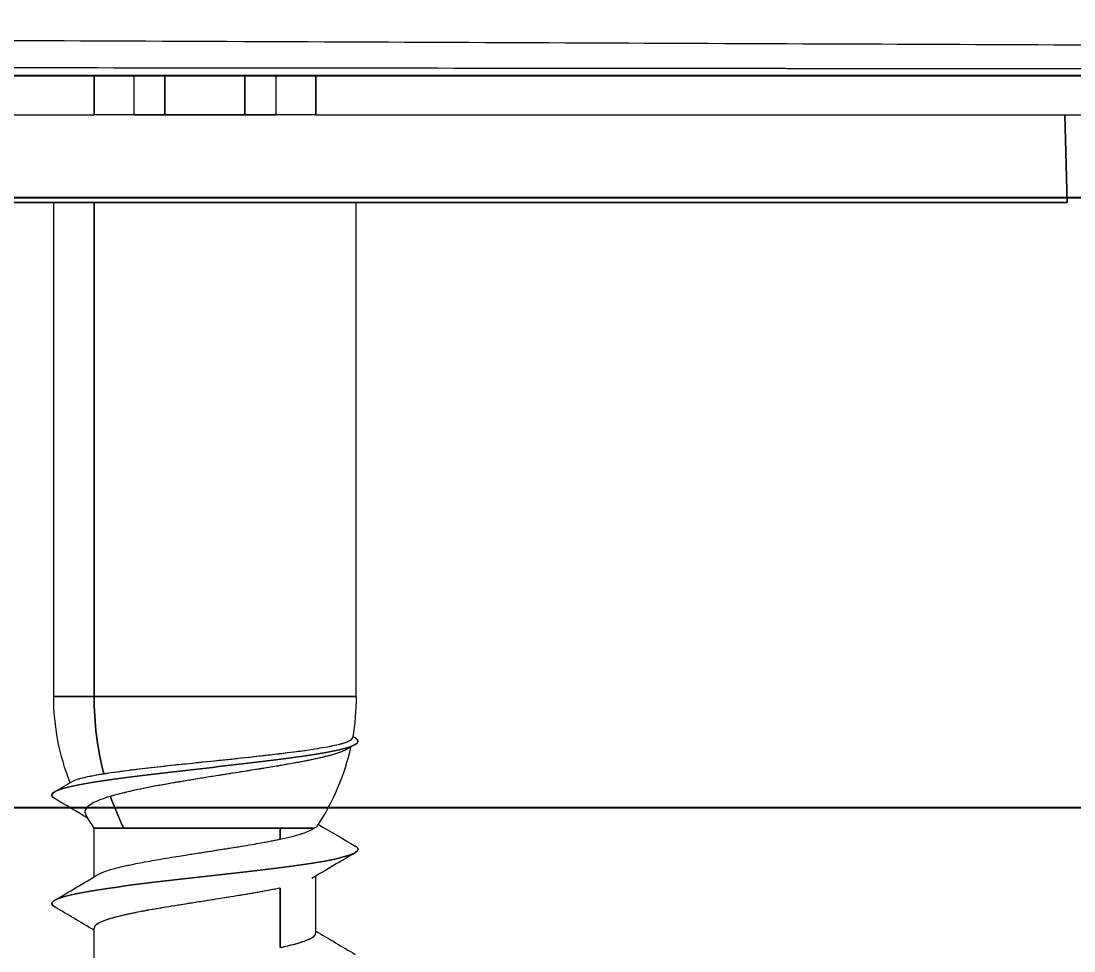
# Model space of a CAD drawing. Header units: inches. Extents: x -456 to 658, y -232 to 0.
# Drawn here: x -402.55 to -394.16, y -155.68 to -148.27 of the extents above; entities that cross this region are included whole.
import ezdxf
from ezdxf import colors
from ezdxf.entities.mleader import LeaderData, LeaderLine
from ezdxf.math import Vec2, Vec3

# ---------------------------------------------------------------- set-up
doc = ezdxf.new("R2010")
doc.units = ezdxf.units.IN
doc.header["$MEASUREMENT"] = 0
doc.styles.add('Tahoma', font='tahoma.ttf')

# ---------------------------------------------------------------- blocks, each defined once
blk = doc.blocks.new('FM-FF2-001--KIT_SIDE')
at = {"color": 0, "linetype": 'Continuous', "lineweight": 0, "extrusion": (-1, 6.12323e-17, 0)}
for p, q in [((-2.5, 0.04), (-0.1136, 0.04)), ((-0.1136, 0.04), (-2.5, 0.04)), ((-0.0726, 0.04), (-0.1136, 0.04)), ((-0.1136, 0), (-0.1136, 0.04)), ((-0.1136, 0.04), (-0.0726, 0.04)), ((-0.1136, 0.04), (-0.1136, 0)), ((-0.0726, 0.04), (-0.041, 0.04)), ((-0.0726, 0), (-0.0726, 0.04)), ((-0.0726, 0.04), (-0.041, 0.04)), ((-0.0726, 0), (-0.0726, 0.04)), ((-0.041, 0.04), (0.041, 0.04)), ((-0.041, 0), (-0.041, 0.04)), ((-0.041, 0.04), (0.041, 0.04)), ((-0.041, 0.04), (-0.041, 0)), ((0.041, 0.04), (0.0726, 0.04)), ((0.041, 0.04), (0.041, 0)), ((0.041, 0), (0.041, 0.04)), ((0.041, 0.04), (0.0726, 0.04)), ((0.1136, 0.04), (0.0726, 0.04)), ((0.0726, 0.04), (0.0726, 0)), ((0.0726, 0.04), (0.1136, 0.04)), ((0.0726, 0.04), (0.0726, 0)), ((0.99, 0.04), (0.1136, 0.04)), ((0.1136, 0.04), (0.1136, 0)), ((0.1136, 0.04), (0.99, 0.04)), ((0.1136, 0), (0.1136, 0.04)), ((-0.0726, 0), (-0.1136, 0)), ((-0.0726, 0), (-0.1136, 0)), ((0.041, 0), (-0.041, 0)), ((0.8839, -0.09), (0.8815, 0)), ((-2.5, 0), (-0.1136, 0)), ((-2.5, 0), (-0.1136, 0)), ((-0.041, 0), (-0.0726, 0)), ((-0.0726, 0), (-0.041, 0)), ((-0.041, 0), (0.041, 0)), ((0.0726, 0), (0.041, 0)), ((0.041, 0), (0.0726, 0)), ((0.1136, 0), (0.0726, 0)), ((0.1136, 0), (0.0726, 0)), ((0.1136, 0), (7.25, 0)), ((0.1136, 0), (7.25, 0)), ((0.8815, 0), (0.8839, -0.09)), ((-0.8839, -0.09), (0.8839, -0.09)), ((0.8839, -0.09), (-0.8839, -0.09)), ((-0.155, -0.5962), (-0.155, -0.09)), ((-0.1136, -0.5962), (-0.1136, -0.09)), ((-0.1136, -0.09), (-0.1136, -0.5962)), ((0.155, -0.5962), (0.155, -0.09)), ((-0.1136, -0.5962), (-0.155, -0.5962)), ((-0.155, -0.5962), (-0.1136, -0.5962)), ((-0.1136, -0.5962), (0.155, -0.5962)), ((0.155, -0.5962), (-0.1136, -0.5962)), ((-0.1135, -0.7312), (0.0772, -0.7312)), ((-0.1135, -0.781), (-0.1135, -0.7312)), ((-0.0832, -0.7312), (-0.1135, -0.7312)), ((0.1115, -0.7312), (-0.0832, -0.7312)), ((0.0772, -0.7424), (0.0772, -0.7312)), ((0.0772, -0.7312), (0.0772, -0.7424)), ((0.0772, -0.7312), (0.1115, -0.7312)), ((0.1135, -0.8389), (0.1135, -0.7804)), ((0.0772, -0.8534), (0.0772, -0.7926)), ((0.0772, -0.7926), (0.0772, -0.8534)), ((-0.1135, -0.892), (-0.1135, -0.8336))]:
    blk.add_line(p, q, dxfattribs=at)
at = {"color": 0, "linetype": 'Continuous', "lineweight": 0, "extrusion": (0, 0, -1)}
for centre, start, end in [((-0.0853, -0.5962), 338.4106, 0), ((0.0853, -0.5962), 180, 190.1647), ((0.0853, -0.5962), 192.473, 213.4784), ((-0.0853, -0.5962), 325.8244, 329.6676)]:
    blk.add_arc(centre, 0.2403, start, end, dxfattribs=at)
for start_param, end_param in [(-1.906306, -1.570796), (-2.167274, -2.010951)]:
    blk.add_ellipse((0.0626, -0.5962), major_axis=(0, 0.2403), ratio=0.733138, start_param=start_param, end_param=end_param, dxfattribs=at)
at = {"color": 0, "linetype": 'Continuous', "lineweight": 0}
for start_param, end_param in [(-1.570796, -1.235287), (-1.130641, -0.974319)]:
    blk.add_ellipse((0.0626, -0.5962), major_axis=(0, -0.2403), ratio=0.733138, start_param=start_param, end_param=end_param, dxfattribs=at)
for points, knots in [([(6.0215, 0.0504), (5.8193, 0.0512), (5.6047, 0.0521), (5.1514, 0.0539), (4.9127, 0.0549), (4.4116, 0.0569), (4.1492, 0.058), (3.6019, 0.0602), (3.317, 0.0614), (2.7255, 0.0638), (2.419, 0.0651), (1.786, 0.0676), (1.4594, 0.069), (0.7877, 0.0717), (0.4425, 0.0731), (-0.2645, 0.076), (-0.6264, 0.0775), (-0.9958, 0.079)], [0.150767, 0.150767, 0.150767, 0.150767, 0.1680354, 0.1680354, 0.1853038, 0.1853038, 0.2025722, 0.2025722, 0.2198406, 0.2198406, 0.237109, 0.237109, 0.2543774, 0.2543774, 0.2716458, 0.2716458, 0.2889142, 0.2889142, 0.2889142, 0.2889142]), ([(-0.9945, 0.049), (-0.6265, 0.0486), (-0.2646, 0.0483), (0.0902, 0.048), (0.4424, 0.0476), (0.7876, 0.0473), (1.1246, 0.047), (1.4593, 0.0467), (1.7859, 0.0464), (2.1035, 0.0461), (2.4189, 0.0458), (2.7255, 0.0455), (3.0221, 0.0452), (3.3169, 0.0449), (3.6019, 0.0447), (3.8764, 0.0444), (4.1491, 0.0442), (4.4115, 0.0439), (4.6628, 0.0437), (4.9125, 0.0434), (5.1513, 0.0432), (5.3787, 0.043), (5.6046, 0.0428), (5.8192, 0.0426), (6.022, 0.0424)], [0, 0, 0, 0, 0.0228139, 0.0228139, 0.0228139, 0.0454699, 0.0454699, 0.0454699, 0.0679712, 0.0679712, 0.0679712, 0.090321, 0.090321, 0.090321, 0.1125223, 0.1125223, 0.1125223, 0.134578, 0.134578, 0.134578, 0.1564909, 0.1564909, 0.1564909, 0.1782637, 0.1782637, 0.1782637, 0.1782637]), ([(-0.9945, 0.049), (0.1749, 0.0479), (1.3443, 0.0468), (2.5137, 0.0457), (3.0984, 0.0451), (3.6832, 0.0446), (4.2679, 0.044), (4.8526, 0.0435), (5.4373, 0.0429), (6.022, 0.0424)], [0, 0, 0, 0, 0.0891319, 0.0891319, 0.0891319, 0.1336978, 0.1336978, 0.1336978, 0.1782637, 0.1782637, 0.1782637, 0.1782637]), ([(-0.154, -0.7009), (-0.1573, -0.6989), (-0.1579, -0.697), (-0.1512, -0.6914), (-0.1364, -0.6877), (-0.0912, -0.6803), (-0.061, -0.6767), (0.0033, -0.6693), (0.0374, -0.6656), (0.0966, -0.6582), (0.1217, -0.6545), (0.1533, -0.6472), (0.1598, -0.6435), (0.1554, -0.6394), (0.1548, -0.639), (0.1541, -0.6386)], [0.9754835, 0.9754835, 0.9754835, 0.9754835, 0.97744693, 0.97744693, 0.98120578, 0.98120578, 0.98496462, 0.98496462, 0.98872347, 0.98872347, 0.99248231, 0.99248231, 0.99624116, 0.99624116, 0.99665651, 0.99665651, 0.99665651, 0.99665651]), ([(0.1541, -0.6386), (0.1548, -0.639), (0.1554, -0.6394), (0.1598, -0.6435), (0.1533, -0.6472), (0.1217, -0.6545), (0.0966, -0.6582), (0.0374, -0.6656), (0.0033, -0.6693), (-0.061, -0.6767), (-0.0912, -0.6803), (-0.1364, -0.6877), (-0.1512, -0.6914), (-0.1579, -0.697), (-0.1573, -0.6989), (-0.154, -0.7009)], [-0.99665651, -0.99665651, -0.99665651, -0.99665651, -0.99624116, -0.99624116, -0.99248231, -0.99248231, -0.98872347, -0.98872347, -0.98496462, -0.98496462, -0.98120578, -0.98120578, -0.97744693, -0.97744693, -0.9754835, -0.9754835, -0.9754835, -0.9754835]), ([(-0.1038, -0.6754), (-0.1035, -0.6753), (-0.1031, -0.6752), (-0.1027, -0.6752), (-0.1005, -0.6748), (-0.0976, -0.6744), (-0.0937, -0.6738), (-0.0889, -0.6732), (-0.0851, -0.6727), (-0.0826, -0.6723), (-0.0747, -0.6713), (-0.0663, -0.6703), (-0.0579, -0.6693), (-0.0494, -0.6684), (-0.0403, -0.6673), (-0.0305, -0.6663), (-0.0296, -0.6662), (-0.0283, -0.666), (-0.0266, -0.6659), (-0.024, -0.6656), (-0.0206, -0.6652), (-0.0163, -0.6648), (-0.0082, -0.6639), (-0.0033, -0.6634), (-0.0017, -0.6633), (0.0086, -0.6622), (0.0183, -0.6612), (0.0272, -0.6603), (0.0315, -0.6598), (0.0412, -0.6588), (0.0553, -0.6572), (0.0572, -0.657), (0.0597, -0.6567), (0.0629, -0.6564), (0.0677, -0.6558), (0.074, -0.6551), (0.0813, -0.6542), (0.0907, -0.6531), (0.0983, -0.652), (0.1044, -0.6512), (0.1095, -0.6504), (0.1163, -0.6494), (0.1235, -0.6481), (0.1262, -0.6476), (0.1287, -0.6471), (0.1311, -0.6466), (0.1336, -0.6461), (0.1359, -0.6456), (0.138, -0.645), (0.143, -0.6438), (0.1457, -0.6428), (0.1473, -0.642), (0.1492, -0.6411), (0.1508, -0.6401), (0.1512, -0.6389), (0.1512, -0.6388), (0.1512, -0.6387), (0.1512, -0.6386)], [0, 0, 0, 0, 0.004954, 0.004954, 0.004954, 0.03125, 0.03125, 0.03125, 0.0625, 0.0625, 0.0625, 0.125, 0.125, 0.125, 0.1875, 0.1875, 0.1875, 0.2001248, 0.2001248, 0.2001248, 0.21875, 0.21875, 0.21875, 0.25, 0.25, 0.25, 0.3125, 0.3125, 0.3125, 0.375, 0.375, 0.375, 0.3999377, 0.3999377, 0.3999377, 0.4375, 0.4375, 0.4375, 0.5, 0.5, 0.5, 0.5625, 0.5625, 0.5625, 0.5929762, 0.5929762, 0.5929762, 0.625, 0.625, 0.625, 0.6875, 0.6875, 0.6875, 0.75, 0.75, 0.75, 0.7537128, 0.7537128, 0.7537128, 0.7537128]), ([(0.1235, -0.6481), (0.1288, -0.6471), (0.1338, -0.6461), (0.1381, -0.645), (0.1436, -0.6436), (0.1471, -0.6423), (0.1491, -0.6411), (0.1503, -0.6403), (0.1509, -0.6396), (0.1512, -0.6389)], [0.5633866, 0.5633866, 0.5633866, 0.5633866, 0.625, 0.625, 0.625, 0.7023924, 0.7023924, 0.7023924, 0.7491506, 0.7491506, 0.7491506, 0.7491506]), ([(-0.1038, -0.6754), (-0.0971, -0.6743), (-0.089, -0.6732), (-0.0797, -0.672), (-0.073, -0.6711), (-0.0657, -0.6702), (-0.0586, -0.6694), (-0.0501, -0.6684), (-0.041, -0.6674), (-0.0311, -0.6663), (-0.0211, -0.6653), (-0.0114, -0.6643), (-0.002, -0.6633), (0.0088, -0.6622), (0.0199, -0.661), (0.0295, -0.66), (0.039, -0.659), (0.0498, -0.6578), (0.0619, -0.6565), (0.0753, -0.6549), (0.0861, -0.6536), (0.0952, -0.6524), (0.0984, -0.652), (0.1015, -0.6516), (0.1045, -0.6511)], [0, 0, 0, 0, 0.072901, 0.072901, 0.072901, 0.125, 0.125, 0.125, 0.1875, 0.1875, 0.1875, 0.25, 0.25, 0.25, 0.3214286, 0.3214286, 0.3214286, 0.3928571, 0.3928571, 0.3928571, 0.471468, 0.471468, 0.471468, 0.4996302, 0.4996302, 0.4996302, 0.4996302]), ([(0.1458, -0.6502), (0.1438, -0.6514), (0.1409, -0.6526), (0.1375, -0.6538), (0.1338, -0.6551), (0.1293, -0.6565), (0.1233, -0.6579), (0.1172, -0.6594), (0.1109, -0.6607), (0.1047, -0.662), (0.0993, -0.6631), (0.093, -0.6643), (0.0852, -0.6656), (0.0841, -0.6658), (0.083, -0.666), (0.0816, -0.6663), (0.0719, -0.668), (0.0642, -0.6692), (0.0593, -0.67), (0.0582, -0.6702), (0.0572, -0.6704), (0.0558, -0.6706), (0.0482, -0.6718), (0.039, -0.6733), (0.0286, -0.6749), (0.0182, -0.6765), (0.0087, -0.678), (-0.0008, -0.6795), (-0.0103, -0.6811), (-0.0195, -0.6826), (-0.028, -0.6841), (-0.0364, -0.6855), (-0.0454, -0.6871), (-0.0548, -0.6889), (-0.0682, -0.6914), (-0.0793, -0.6939), (-0.0877, -0.6961), (-0.0911, -0.697), (-0.0942, -0.6978), (-0.0968, -0.6986)], [0.315789, 0.315789, 0.315789, 0.315789, 0.375, 0.375, 0.375, 0.4375, 0.4375, 0.4375, 0.5, 0.5, 0.5, 0.5550015, 0.5550015, 0.5550015, 0.5625, 0.5625, 0.5625, 0.6134033, 0.6134033, 0.6134033, 0.625, 0.625, 0.625, 0.6875, 0.6875, 0.6875, 0.75, 0.75, 0.75, 0.8125, 0.8125, 0.8125, 0.875, 0.875, 0.875, 0.9636086, 0.9636086, 0.9636086, 1, 1, 1, 1]), ([(0.1458, -0.6502), (0.144, -0.6513), (0.1412, -0.6526), (0.137, -0.654), (0.1342, -0.655), (0.1314, -0.6558), (0.129, -0.6564), (0.1265, -0.6571), (0.1244, -0.6577), (0.1229, -0.658), (0.116, -0.6597), (0.1094, -0.661), (0.1043, -0.6621), (0.0978, -0.6633), (0.0903, -0.6647), (0.0819, -0.6662), (0.079, -0.6667), (0.075, -0.6674), (0.0695, -0.6684), (0.0665, -0.6689), (0.0637, -0.6693), (0.0613, -0.6697), (0.0595, -0.67), (0.0579, -0.6703), (0.0564, -0.6705), (0.044, -0.6725), (0.0346, -0.6739), (0.0291, -0.6748), (0.0198, -0.6763), (0.0103, -0.6778), (0.0007, -0.6793), (-0.0033, -0.6799), (-0.008, -0.6807), (-0.0133, -0.6816), (-0.0174, -0.6823), (-0.0215, -0.683), (-0.0255, -0.6836), (-0.026, -0.6837), (-0.0266, -0.6838), (-0.0272, -0.6839), (-0.0317, -0.6847), (-0.0362, -0.6855), (-0.0407, -0.6863), (-0.0444, -0.6869), (-0.0487, -0.6877), (-0.0535, -0.6886), (-0.062, -0.6902), (-0.07, -0.6919), (-0.0772, -0.6935), (-0.0809, -0.6944), (-0.0878, -0.696), (-0.0958, -0.6983), (-0.0962, -0.6984), (-0.0965, -0.6985), (-0.0968, -0.6986)], [0.3150203, 0.3150203, 0.3150203, 0.3150203, 0.375, 0.375, 0.375, 0.4056357, 0.4056357, 0.4056357, 0.4375, 0.4375, 0.4375, 0.5, 0.5, 0.5, 0.5625, 0.5625, 0.5625, 0.59375, 0.59375, 0.59375, 0.6120792, 0.6120792, 0.6120792, 0.625, 0.625, 0.625, 0.6875, 0.6875, 0.6875, 0.75, 0.75, 0.75, 0.78125, 0.78125, 0.78125, 0.8085147, 0.8085147, 0.8085147, 0.8125, 0.8125, 0.8125, 0.84375, 0.84375, 0.84375, 0.875, 0.875, 0.875, 0.9375, 0.9375, 0.9375, 0.9975072, 0.9975072, 0.9975072, 1, 1, 1, 1]), ([(-0.1355, -0.6831), (-0.1351, -0.6829), (-0.1346, -0.6826), (-0.1339, -0.6823), (-0.132, -0.6814), (-0.1295, -0.6807), (-0.1271, -0.68), (-0.1245, -0.6793), (-0.1211, -0.6785), (-0.1169, -0.6777), (-0.1131, -0.6769), (-0.1087, -0.6761), (-0.1038, -0.6754)], [0.8276654, 0.8276654, 0.8276654, 0.8276654, 0.8392857, 0.8392857, 0.8392857, 0.8928571, 0.8928571, 0.8928571, 0.9464286, 0.9464286, 0.9464286, 1, 1, 1, 1]), ([(-0.1299, -0.6808), (-0.1297, -0.6808), (-0.1296, -0.6807), (-0.1295, -0.6807), (-0.124, -0.679), (-0.1164, -0.6775), (-0.1085, -0.6761), (-0.1069, -0.6759), (-0.1054, -0.6756), (-0.1038, -0.6754)], [0.8721925, 0.8721925, 0.8721925, 0.8721925, 0.875, 0.875, 0.875, 0.979864, 0.979864, 0.979864, 1, 1, 1, 1]), ([(-0.0968, -0.6986), (-0.105, -0.701), (-0.1113, -0.7035), (-0.1156, -0.7059), (-0.1177, -0.7071), (-0.1195, -0.7084), (-0.1207, -0.7096), (-0.1219, -0.7108), (-0.1227, -0.7122), (-0.123, -0.7137), (-0.1232, -0.715), (-0.1228, -0.7163), (-0.1221, -0.7176)], [0, 0, 0, 0, 0.25, 0.25, 0.25, 0.375, 0.375, 0.375, 0.5, 0.5, 0.5, 0.6118816, 0.6118816, 0.6118816, 0.6118816]), ([(0.0772, -0.7424), (0.0812, -0.7416), (0.0853, -0.7406), (0.0893, -0.7396), (0.0962, -0.7379), (0.0989, -0.7369), (0.0993, -0.7368), (0.0997, -0.7366), (0.1002, -0.7365), (0.1007, -0.7363), (0.1025, -0.7357), (0.1046, -0.7349), (0.1067, -0.734), (0.1093, -0.7328), (0.1106, -0.7319), (0.1115, -0.7312)], [0, 0, 0, 0, 0.25, 0.25, 0.25, 0.5, 0.5, 0.5, 0.556537, 0.556537, 0.556537, 0.75, 0.75, 0.75, 1, 1, 1, 1]), ([(-0.1096, -0.7787), (-0.1089, -0.7783), (-0.1078, -0.7777), (-0.1064, -0.7771), (-0.1037, -0.7759), (-0.1004, -0.7747), (-0.0967, -0.7736), (-0.0953, -0.7732), (-0.0933, -0.7726), (-0.0904, -0.7719), (-0.0873, -0.7711), (-0.0848, -0.7705), (-0.0832, -0.7701), (-0.0824, -0.77), (-0.0815, -0.7697), (-0.0803, -0.7695), (-0.0772, -0.7688), (-0.0728, -0.7679), (-0.0665, -0.7667), (-0.0597, -0.7654), (-0.0531, -0.7642), (-0.0474, -0.7632), (-0.0445, -0.7627), (-0.041, -0.7621), (-0.037, -0.7615), (-0.0335, -0.7609), (-0.0299, -0.7603), (-0.0263, -0.7597), (-0.0239, -0.7593), (-0.0212, -0.7589), (-0.0181, -0.7584), (-0.0141, -0.7578), (-0.0095, -0.7571), (-0.0043, -0.7563), (0.0054, -0.7548), (0.0128, -0.7536), (0.0179, -0.7528), (0.0225, -0.7521), (0.0298, -0.7509), (0.0394, -0.7493), (0.0435, -0.7486), (0.0474, -0.748), (0.051, -0.7474), (0.054, -0.7468), (0.0568, -0.7463), (0.0594, -0.7459), (0.0702, -0.7439), (0.0755, -0.7428), (0.0772, -0.7424)], [0.3560294, 0.3560294, 0.3560294, 0.3560294, 0.375, 0.375, 0.375, 0.4375, 0.4375, 0.4375, 0.46875, 0.46875, 0.46875, 0.5, 0.5, 0.5, 0.5168864, 0.5168864, 0.5168864, 0.5625, 0.5625, 0.5625, 0.625, 0.625, 0.625, 0.65625, 0.65625, 0.65625, 0.6875, 0.6875, 0.6875, 0.7143892, 0.7143892, 0.7143892, 0.75, 0.75, 0.75, 0.8125, 0.8125, 0.8125, 0.875, 0.875, 0.875, 0.9090246, 0.9090246, 0.9090246, 0.9375, 0.9375, 0.9375, 1, 1, 1, 1]), ([(0.0609, -0.7456), (0.0613, -0.7455), (0.0617, -0.7454), (0.0622, -0.7454), (0.0706, -0.7438), (0.0761, -0.7426), (0.0772, -0.7424)], [0.93427687, 0.93427687, 0.93427687, 0.93427687, 0.9375, 0.9375, 0.9375, 1, 1, 1, 1]), ([(-0.154, -0.8119), (-0.1575, -0.8098), (-0.1579, -0.8077), (-0.1498, -0.802), (-0.1342, -0.7983), (-0.088, -0.7909), (-0.0574, -0.7872), (0.0073, -0.7799), (0.0412, -0.7762), (0.0998, -0.7688), (0.1242, -0.7651), (0.1544, -0.7577), (0.1601, -0.7541), (0.155, -0.7501), (0.1546, -0.7498), (0.1541, -0.7496)], [0.93774534, 0.93774534, 0.93774534, 0.93774534, 0.93985849, 0.93985849, 0.94361733, 0.94361733, 0.94737618, 0.94737618, 0.95113502, 0.95113502, 0.95489387, 0.95489387, 0.95865271, 0.95865271, 0.9589223, 0.9589223, 0.9589223, 0.9589223]), ([(0.1541, -0.7496), (0.1546, -0.7498), (0.155, -0.7501), (0.1601, -0.7541), (0.1544, -0.7577), (0.1242, -0.7651), (0.0998, -0.7688), (0.0412, -0.7762), (0.0073, -0.7799), (-0.0574, -0.7872), (-0.088, -0.7909), (-0.1342, -0.7983), (-0.1498, -0.802), (-0.1579, -0.8077), (-0.1575, -0.8098), (-0.154, -0.8119)], [-0.9589223, -0.9589223, -0.9589223, -0.9589223, -0.95865271, -0.95865271, -0.95489387, -0.95489387, -0.95113502, -0.95113502, -0.94737618, -0.94737618, -0.94361733, -0.94361733, -0.93985849, -0.93985849, -0.93774534, -0.93774534, -0.93774534, -0.93774534]), ([(-0.0053, -0.7564), (-0.0053, -0.7564), (-0.0052, -0.7564), (-0.0051, -0.7564), (0.0105, -0.754), (0.0255, -0.7517), (0.0397, -0.7493)], [0.7492425, 0.7492425, 0.7492425, 0.7492425, 0.75, 0.75, 0.75, 0.8746825, 0.8746825, 0.8746825, 0.8746825]), ([(0.0772, -0.7926), (0.0755, -0.7929), (0.0702, -0.7941), (0.0594, -0.7961), (0.0568, -0.7966), (0.054, -0.7971), (0.051, -0.7976), (0.0474, -0.7982), (0.0436, -0.7989), (0.0395, -0.7995), (0.0298, -0.8011), (0.0224, -0.8023), (0.0179, -0.803), (0.0128, -0.8038), (0.0054, -0.805), (-0.0042, -0.8065), (-0.0093, -0.8073), (-0.0139, -0.808), (-0.0181, -0.8087), (-0.0211, -0.8091), (-0.0238, -0.8096), (-0.0263, -0.81), (-0.0301, -0.8106), (-0.0337, -0.8111), (-0.037, -0.8117), (-0.0401, -0.8122), (-0.0436, -0.8128), (-0.0474, -0.8134), (-0.0531, -0.8144), (-0.0597, -0.8155), (-0.0666, -0.8169), (-0.0728, -0.8181), (-0.0772, -0.819), (-0.0803, -0.8197), (-0.0815, -0.82), (-0.0824, -0.8202), (-0.0832, -0.8204), (-0.0849, -0.8207), (-0.0873, -0.8213), (-0.0904, -0.8221), (-0.0933, -0.8228), (-0.0953, -0.8234), (-0.0967, -0.8238), (-0.1004, -0.8249), (-0.1037, -0.8261), (-0.1064, -0.8273), (-0.1111, -0.8294), (-0.1118, -0.8305), (-0.1121, -0.8308), (-0.1123, -0.831), (-0.1136, -0.8319), (-0.1135, -0.8336)], [0, 0, 0, 0, 0.0625, 0.0625, 0.0625, 0.0910236, 0.0910236, 0.0910236, 0.125, 0.125, 0.125, 0.1875, 0.1875, 0.1875, 0.25, 0.25, 0.25, 0.2866586, 0.2866586, 0.2866586, 0.3125, 0.3125, 0.3125, 0.34375, 0.34375, 0.34375, 0.375, 0.375, 0.375, 0.4375, 0.4375, 0.4375, 0.483038, 0.483038, 0.483038, 0.5, 0.5, 0.5, 0.53125, 0.53125, 0.53125, 0.5625, 0.5625, 0.5625, 0.625, 0.625, 0.625, 0.6875, 0.6875, 0.6875, 0.7430454, 0.7430454, 0.7430454, 0.7430454]), ([(0.0772, -0.7926), (0.071, -0.7939), (0.064, -0.7952), (0.0587, -0.7962), (0.0534, -0.7972), (0.0459, -0.7985), (0.0364, -0.8), (0.0174, -0.8032), (-0.0001, -0.8058), (-0.0136, -0.8079), (-0.0186, -0.8087), (-0.0249, -0.8097), (-0.0338, -0.8112), (-0.0427, -0.8126), (-0.0485, -0.8136), (-0.0529, -0.8144), (-0.0573, -0.8151), (-0.0628, -0.8161), (-0.0692, -0.8174), (-0.0756, -0.8187), (-0.0802, -0.8197), (-0.0839, -0.8205), (-0.0882, -0.8215), (-0.0927, -0.8227), (-0.0961, -0.8236), (-0.0995, -0.8246), (-0.1033, -0.8258), (-0.1072, -0.8276), (-0.111, -0.8295), (-0.1119, -0.8306), (-0.1121, -0.8308), (-0.1123, -0.831), (-0.1135, -0.8321), (-0.1135, -0.8336)], [0, 0, 0, 0, 0.0714286, 0.0714286, 0.0714286, 0.1428571, 0.1428571, 0.1428571, 0.2857143, 0.2857143, 0.2857143, 0.3392857, 0.3392857, 0.3392857, 0.3928571, 0.3928571, 0.3928571, 0.4464286, 0.4464286, 0.4464286, 0.5, 0.5, 0.5, 0.5625, 0.5625, 0.5625, 0.625, 0.625, 0.625, 0.6875, 0.6875, 0.6875, 0.7464897, 0.7464897, 0.7464897, 0.7464897]), ([(0.0772, -0.8534), (0.0822, -0.8523), (0.0873, -0.8512), (0.0929, -0.8497), (0.0985, -0.8481), (0.1018, -0.847), (0.104, -0.8461), (0.1062, -0.8453), (0.1086, -0.8441), (0.1102, -0.8432), (0.1117, -0.8422), (0.113, -0.841), (0.1134, -0.8397), (0.1135, -0.8394), (0.1135, -0.8391), (0.1135, -0.8389)], [0, 0, 0, 0, 0.0625, 0.0625, 0.0625, 0.125, 0.125, 0.125, 0.1875, 0.1875, 0.1875, 0.25, 0.25, 0.25, 0.2633452, 0.2633452, 0.2633452, 0.2633452]), ([(0.0772, -0.8534), (0.0821, -0.8524), (0.0871, -0.8512), (0.092, -0.8499), (0.0972, -0.8485), (0.1002, -0.8475), (0.102, -0.8469), (0.1024, -0.8467), (0.1028, -0.8466), (0.1032, -0.8464), (0.1043, -0.846), (0.1057, -0.8455), (0.1073, -0.8447), (0.109, -0.8439), (0.1099, -0.8433), (0.1104, -0.843), (0.1121, -0.8419), (0.1131, -0.8407), (0.1134, -0.8395), (0.1134, -0.8394), (0.1135, -0.8392), (0.1135, -0.8389)], [0, 0, 0, 0, 0.0625, 0.0625, 0.0625, 0.1117725, 0.1117725, 0.1117725, 0.125, 0.125, 0.125, 0.15625, 0.15625, 0.15625, 0.1875, 0.1875, 0.1875, 0.25, 0.25, 0.25, 0.2670222, 0.2670222, 0.2670222, 0.2670222])]:
    blk.add_open_spline(points, degree=3, knots=knots, dxfattribs=at)
for points in [[(0.154, -0.6454), (0.1513, -0.647), (0.1486, -0.6486), (0.1458, -0.6502)], [(0.1474, -0.642), (0.1474, -0.642), (0.1474, -0.642), (0.1474, -0.642)], [(0.1515, -0.637), (0.1524, -0.6376), (0.1533, -0.6381), (0.1541, -0.6386)], [(-0.1541, -0.6941), (-0.1479, -0.6904), (-0.1417, -0.6868), (-0.1355, -0.6831)], [(-0.1201, -0.7209), (-0.1314, -0.7142), (-0.1427, -0.7075), (-0.154, -0.7009)], [(0.1115, -0.7312), (0.1135, -0.7304), (0.1146, -0.7296), (0.1151, -0.7288)], [(0.1162, -0.7272), (0.1288, -0.7347), (0.1415, -0.7421), (0.1541, -0.7496)], [(0.154, -0.7564), (0.1392, -0.7651), (0.1243, -0.7739), (0.1096, -0.7827)], [(-0.1541, -0.8051), (-0.1393, -0.7963), (-0.1244, -0.7876), (-0.1096, -0.7787)], [(-0.1135, -0.8359), (-0.127, -0.8278), (-0.1405, -0.8198), (-0.154, -0.8119)], [(0.1135, -0.8365), (0.127, -0.8446), (0.1406, -0.8526), (0.1541, -0.8606)]]:
    blk.add_open_spline(points, degree=3, dxfattribs=at)

msp = doc.modelspace()

# ---------------------------------------------------------------- linework, layer by layer
for points in [[(-442.5981, -148.7044), (-318.21717, -148.7044)], [(-442.5981, -149.67661), (-318.21717, -149.67661)], [(-442.14048, -154.53761), (-318.67479, -154.53761)]]:
    msp.add_lwpolyline(points)
msp.add_circle((-380.40764, -146.76), 62.22086)

# ---------------------------------------------------------------- block references
at = {"xscale": 7.777607268479954, "yscale": 7.777607268479954, "zscale": 7.777607268479954}
msp.add_blockref('FM-FF2-001--KIT_SIDE', (-401.08628, -149.01551), dxfattribs=at)

# ---------------------------------------------------------------- leaders
ml = msp.add_multileader_mtext('Standard')
ml.set_content('ATTACHMENT', color=256, style='Tahoma')
ml.set_leader_properties()
ml.build(insert=Vec2(0, 0))
ml.multileader.update_dxf_attribs({"dogleg_length": 0.36, "arrow_head_size": 2.67355, "scale": 4})
ctx = ml.context
ctx.base_point, ctx.scale, ctx.char_height, ctx.arrow_head_size, ctx.landing_gap_size, ctx.plane_origin = Vec3(-306.30505, -153.41383), 4, 2.673552, 2.67355, 3.84992, Vec3(-336.87757, -142.62232)
notes = []
notes.append((ctx, [(0, (1, 1, 0), (-321.70471, -153.41383), (1, 0), 15.39966, [(0, [(-398.99762, -136.21827)], 0, [])])]))
ctx.mtext.insert, ctx.mtext.flow_direction = Vec3(-302.45513, -152.05282), 5
for ctx, leaders in notes:
    for number, flags, end, landing, length, lines in leaders:
        leader = LeaderData()
        leader.index, (leader.has_last_leader_line, leader.has_dogleg_vector, leader.attachment_direction) = number, flags
        leader.last_leader_point, leader.dogleg_vector, leader.dogleg_length = Vec3(end), Vec3(landing), length
        for number, points, colour, breaks in lines:
            line = LeaderLine()
            line.index, line.vertices, line.color, line.breaks = number, Vec3.list(points), colors.encode_raw_color(colour), breaks
            leader.lines.append(line)
        ctx.leaders.append(leader)

doc.saveas('drawing.dxf')
